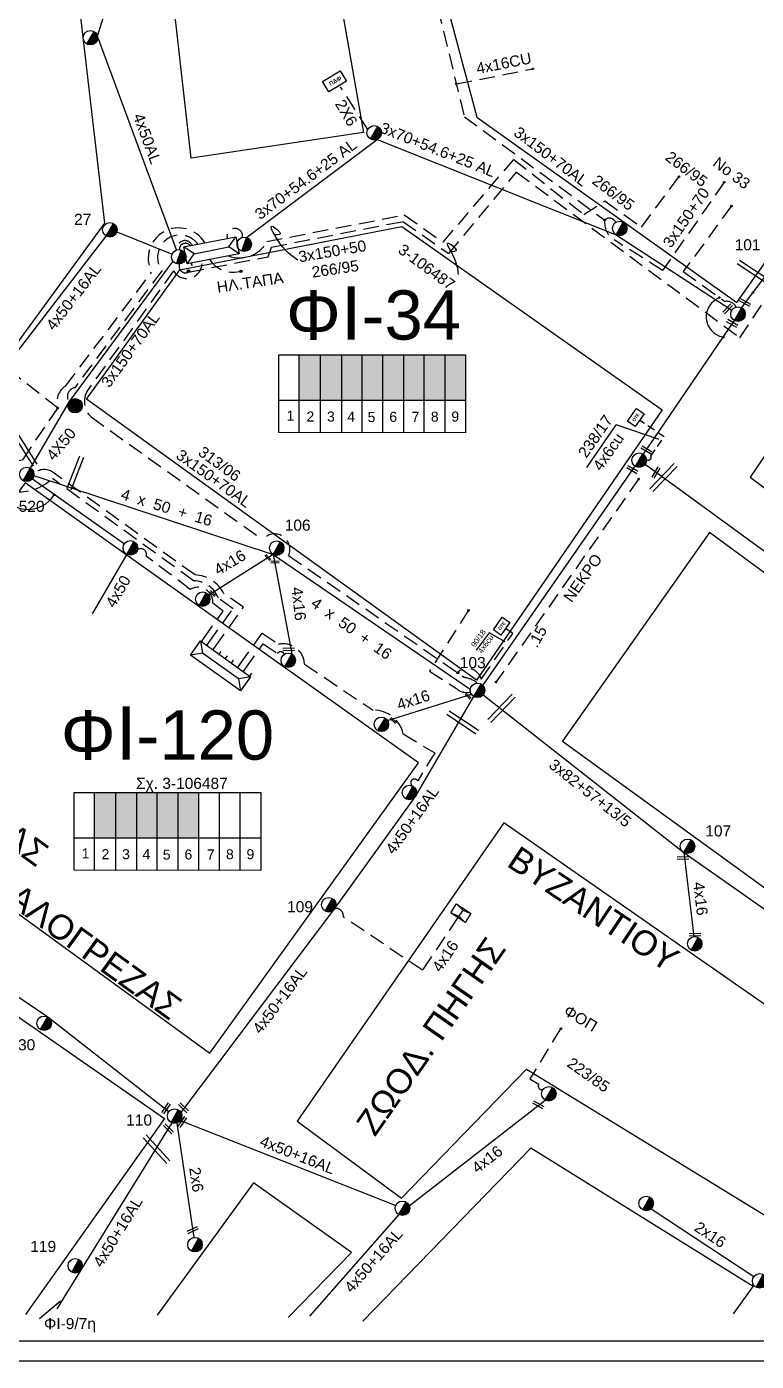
# Model space of a CAD drawing. Header units: millimetres. Extents: x 864 to 3062, y 833 to 2619.
# Drawn here: x 1594.9 to 1713.4, y 841.5 to 1058.2 of the extents above; entities that cross this region are included whole.
import ezdxf
from ezdxf.enums import TextEntityAlignment as Align

# ---------------------------------------------------------------- set-up
doc = ezdxf.new("R2010")
doc.units = ezdxf.units.MM
doc.linetypes.add('DASHED', pattern=[19.05, 12.7, -6.35])
for name, color, linetype, lineweight in [('2x16', 7, 'Continuous', 30), ('2x6', 7, 'SYN_LINE', 30), ('3x150+50', 7, 'Continuous', 30), ('3x150+70', 7, 'Continuous', 30), ('3x150+70AL', 7, 'DASHED', 30), ('3x70+54.6+25 AL', 7, 'SYN_LINE', 30), ('3x82+57+13_5', 7, 'Continuous', 30), ('4x16', 7, 'Continuous', 30), ('4x16CU', 7, 'Continuous', 30), ('4x50', 7, 'Continuous', 30), ('4x50+16_5', 7, 'Continuous', 30), ('4x50+16AL', 7, 'Continuous', 30), ('4x50AL', 7, 'Continuous', 30), ('text διευθύνσεων', 250, 'Continuous', 30), ('ΝΕΚΡΟ', 7, 'DASHED', 30), ('Υπόβαθρο ΔΕΗ', 7, 'Continuous', 30)]:
    doc.layers.add(name, color=color, linetype=linetype, lineweight=lineweight)
for name, color, linetype in [('Pillar', 7, 'Continuous'), ('Pillar OTE', 7, 'Continuous'), ('Pillar Δημοτικού Φωτισμού', 7, 'Continuous'), ('TEXT ΚΑΛΩΔΙΩΝ', 7, 'Continuous'), ('Άγνωστα', 7, 'Continuous'), ('ΑΓΝΩΣΤΟ ΥΠΟΓΕΙΟ ΚΑΛΩΔΙΟ', 7, 'DASHED'), ('Επιγραφές - Σχήματα', 7, 'Continuous'), ('Καλώδια ΧΤ   3x150AL+50CU', 7, 'DASHED'), ('Μηχανική τομή', 7, 'Continuous'), ('Στύλος Ξύλινος', 7, 'Continuous'), ('Στύλος Ξύλινος @ 1', 7, 'Continuous'), ('Στύλος ΦΜ', 7, 'Continuous'), ('Στύλος ΦΜ @ 1', 7, 'Continuous'), ('Συνδέσεις', 7, 'Continuous'), ('Τομή', 7, 'Continuous'), ('Υποσταθμός εναέριος 2 στύλων', 7, 'Continuous'), ('Υποσταθμός πόλεως', 7, 'Continuous'), ('Υπόγεια καλώδια Παροχών ΧΤ   .15', 7, 'DASHED'), ('Υπόγεια καλώδια Παροχών ΧΤ   4x50AL', 7, 'DASHED'), ('Υπόγεια καλώδια Παροχών ΧΤ   4x6', 7, 'DASHED')]:
    doc.layers.add(name, color=color, linetype=linetype)
doc.styles.add('arial', font='arial.ttf')
doc.styles.get("Standard").update_dxf_attribs({"font": 'arial.ttf'})
doc.linetypes.add('SYN_LINE', pattern='A,0.5,-0.0001,["/\\/\\/\\/",Standard,S=0.1,R=0,X=0,Y=-0.05],-0.25', length=0.7501)
doc.dimstyles.new('ISO-25', dxfattribs={"dimtxt": 2.5, "dimasz": 2.5, "dimexe": 1.25, "dimexo": 0.625, "dimtad": 1, "dimtxsty": 'Standard', "dimcen": 2.5, "dimadec": 0, "dimazin": 0, "dimtfac": 1, "dimtmove": 0, "dimatfit": 3, "dimfxl": 1, "dimarcsym": 0})

# ---------------------------------------------------------------- blocks, each defined once
blk = doc.blocks.new('ΥΠΑΡΧΩΝ ΤΣΙΜΕΝΤΕΝΙΟΣ ΣΤΥΛΟΣ')
at = {"layer": 'Στύλος ΦΜ'}
blk.add_hatch(color=7, dxfattribs=at).paths.add_polyline_path([(-1.29, -2.28, 0.574793), (2.62, 0, 0.268822), (1.3, 2.27)])
at = {"layer": 'Στύλος ΦΜ', "color": 7}
blk.add_line((-1.29, -2.28), (1.3, 2.27), dxfattribs=at)
blk.add_circle((0, 0), 2.62, dxfattribs=at)
at = {"layer": 'Στύλος ΦΜ', "flags": 4}
for tag, p in [('ΑΡΙΘΜΟΣ', (-4.68, 8.05)), ('ΤΥΠΟΣ', (-4.91, 3.03))]:
    blk.add_attdef(tag, p, '', height=4, dxfattribs=at)
blk = doc.blocks.new('ΥΠΑΡΧΩΝ ΞΥΛΙΝΟΣ ΣΤΥΛΟΣ')
at = {"layer": 'Στύλος Ξύλινος'}
h = blk.add_hatch(color=7, dxfattribs=at)
h.paths.add_polyline_path([(-2.62, 0, 0.270008), (-1.29, -2.28), (1.3, 2.27, 0.576266)])
h.paths.add_polyline_path([(-1.29, -2.28, 0.574793), (2.62, 0, 0.268822), (1.3, 2.27)])
at = {"layer": 'Στύλος Ξύλινος', "color": 7}
blk.add_line((-1.29, -2.28), (1.3, 2.27), dxfattribs=at)
blk.add_circle((0, 0), 2.62, dxfattribs=at)
at = {"layer": 'Στύλος Ξύλινος', "flags": 4}
for tag, p in [('ΑΡΙΘΜΟΣ', (-4.91, 8.6)), ('ΤΥΠΟΣ', (-4.85, 3.39))]:
    blk.add_attdef(tag, p, '', height=4, dxfattribs=at)
blk = doc.blocks.new('ΥΠΟΣΤΑΘΜΟΣ ΕΝΑΕΡΙΟΣ ΕΠΙ 2 ΣΤΥΛΩΝ')
at = {"layer": 'Υποσταθμός εναέριος 2 στύλων', "linetype": 'Continuous'}
for points in [[(-11.97, -2.11, 0.574793), (-8.45, -0.07, 0.268822), (-9.64, 1.98)], [(9.68, -2.15, 0.574793), (13.19, -0.1, 0.268822), (12.01, 1.95)]]:
    blk.add_hatch(color=256, dxfattribs=at).paths.add_polyline_path(points)
for p, q in [((-11.97, -2.11), (-9.64, 1.98)), ((9.68, -2.15), (12.01, 1.95))]:
    blk.add_line(p, q, dxfattribs=at)
for centre in [(-10.81, -0.07), (10.84, -0.1)]:
    blk.add_circle(centre, 2.36, dxfattribs=at)
at = {"layer": 'Υποσταθμός πόλεως', "linetype": 'Continuous', "ltscale": 40}
blk.add_lwpolyline([(-8.57, 2.82), (8.57, 2.82), (8.57, -2.82), (-8.57, -2.82)], close=True, dxfattribs=at)
for points in [[(-5.75, 0), (-8.57, 2.82)], [(-8.57, -2.82), (-5.75, 0)], [(-5.75, 0), (5.75, 0)], [(5.75, 0), (8.57, 2.82)], [(8.57, -2.82), (5.75, 0)]]:
    blk.add_lwpolyline(points, dxfattribs=at)
at = {"layer": 'Υποσταθμός εναέριος 2 στύλων', "ltscale": 40, "flags": 1}
for tag, p in [('ΜΕΤΑΣΧΗΜΑΤΙΣΜΟΣ', (14.09, 2.51)), ('ΙΣΧΥΣ', (14.07, -0.28)), ('ΑΡΙΘΜΟΣ', (14.19, -3))]:
    blk.add_attdef(tag, p, '', height=1.8, dxfattribs=at)
blk = doc.blocks.new('ΥΠΟΣΤΑΘΜΟΣ ΠΟΛΕΩΣ 9 ΑΝΑΧΩΡΗΣΕΩΝ')
at = {"layer": 'Υποσταθμός πόλεως', "ltscale": 40}
for p, q in [((-9.63, -2.82), (-9.63, -4)), ((-7.12, -2.82), (-7.12, -4)), ((-4.84, -2.82), (-4.84, -4)), ((-2.36, -2.82), (-2.36, -4)), ((0.09, -2.82), (0.09, -4)), ((2.55, -2.82), (2.55, -4)), ((5.02, -2.82), (5.02, -4)), ((7.48, -2.82), (7.48, -4)), ((9.61, -2.82), (9.61, -4))]:
    blk.add_line(p, q, dxfattribs=at)
blk.add_lwpolyline([(-10.02, 2.82), (10.02, 2.82), (10.02, -2.82), (-10.02, -2.82)], close=True, dxfattribs=at)
for points in [[(-7.21, 0), (-10.02, 2.82)], [(-10.02, -2.82), (-7.21, 0)], [(-7.21, 0), (7.21, 0)], [(7.21, 0), (10.02, 2.82)], [(10.02, -2.82), (7.21, 0)]]:
    blk.add_lwpolyline(points, dxfattribs=at)
at = {"layer": 'Υποσταθμός πόλεως', "linetype": 'SYN_LINE', "ltscale": 40, "flags": 1}
for tag, p in [('ΜΕΤΑΣΧΗΜΑΤΙΣΜΟΣ', (10.79, 1.71)), ('ΙΣΧΥΣ', (10.77, -1.08)), ('ΑΡΙΘΜΟΣ', (10.89, -3.8))]:
    blk.add_attdef(tag, p, '', height=1.8, dxfattribs=at)
blk = doc.blocks.new('Pillar')
at = {"layer": 'Υποσταθμός πόλεως', "linetype": 'Continuous', "ltscale": 40}
blk.add_lwpolyline([(-8.57, 2.82), (8.57, 2.82), (8.57, -2.82), (-8.57, -2.82)], close=True, dxfattribs=at)
for points in [[(-5.75, 0), (-8.57, 2.82)], [(-8.57, -2.82), (-5.75, 0)], [(-5.75, 0), (5.75, 0)], [(5.75, 0), (8.57, 2.82)], [(8.57, -2.82), (5.75, 0)]]:
    blk.add_lwpolyline(points, dxfattribs=at)
at = {"layer": 'Pillar', "ltscale": 40}
blk.add_attdef('PILLAR', (-5.74, 3.71), '', height=2.52, dxfattribs=at)
blk = doc.blocks.new('ΤΟΜΗ')
at = {"layer": 'Τομή', "ltscale": 40}
for p, q in [((-5.68, 0), (17.06, 0)), ((-5.68, -2.77), (17.06, -2.77))]:
    blk.add_line(p, q, dxfattribs=at)
blk = doc.blocks.new('_ΣΥΝΔΕΣΗ')
at = {"layer": 'Συνδέσεις', "linetype": 'SYN_LINE', "ltscale": 40}
blk.add_hatch(color=256, dxfattribs=at).paths.add_polyline_path([(0.5, -0.01, 1), (-0.5, -0.01, 1)])
at = {"layer": 'Συνδέσεις'}
blk.add_circle((0, -0.01), 0.5, dxfattribs=at)
blk = doc.blocks.new('ΜΗΧΑΝΙΚΗ ΤΟΜΗ')
at = {"layer": 'Μηχανική τομή', "ltscale": 40}
for p, q in [((-1.89, 0.78), (5.69, 0.78)), ((-1.89, -0.77), (5.69, -0.77))]:
    blk.add_line(p, q, dxfattribs=at)
blk = doc.blocks.new('PILLAR ΔΗΜΟΤΙΚΟΥ ΦΩΤΙΣΜΟΥ')
at = {"layer": 'Pillar Δημοτικού Φωτισμού', "ltscale": 40}
for p, q in [((-3.64, 2), (3.07, 2)), ((-3.64, -2), (-3.64, 2)), ((3.07, 2), (3.07, -2)), ((3.07, -2), (-3.64, -2))]:
    blk.add_line(p, q, dxfattribs=at)
at = {"layer": 'Pillar Δημοτικού Φωτισμού', "insert": (-2.13, 0.69), "char_height": 1.3575, "width": 109.961, "attachment_point": 1}
blk.add_mtext('{\\fArial|b1|i0|c161|p34;ΠΔΦ}', dxfattribs=at)
blk = doc.blocks.new('PILLAR ΟΤΕ')
at = {"layer": 'Pillar OTE', "ltscale": 40}
blk.add_lwpolyline([(-3.31, 2.02), (3.39, 2.02), (3.39, -1.99), (-3.31, -1.99)], close=True, dxfattribs=at)
at = {"layer": 'Pillar OTE', "insert": (-1.81, 0.71), "char_height": 1.3575, "width": 109.961, "attachment_point": 1}
blk.add_mtext('{\\fArial|b1|i0|c161|p34;OTE}', dxfattribs=at)
blk = doc.blocks.new('TSONTA XT1')
at = {"ltscale": 40}
h = blk.add_hatch(color=256, dxfattribs=at)
h.dxf.hatch_style = 1
h.paths.add_polyline_path([(596, 2487.7), (597.1, 2488.8), (596, 2489.9), (594.9, 2488.8)])
blk.add_lwpolyline([(594.9, 2488.8), (596, 2489.9), (597.1, 2488.8), (596, 2487.7)], close=True, dxfattribs=at)

msp = doc.modelspace()

# ---------------------------------------------------------------- hatches: boundary and pattern name
at = {"layer": 'Καλώδια ΧΤ   3x150AL+50CU', "linetype": 'DASHED', "lineweight": -3, "ltscale": 0.2}
h = msp.add_hatch(color=1, dxfattribs=at)
h.dxf.hatch_style = 1
h.paths.add_polyline_path([(1642.61, 1004.97), (1639.17, 1004.97), (1639.17, 997.61), (1642.61, 997.6)])
h = msp.add_hatch(color=2, dxfattribs=at)
h.dxf.hatch_style = 1
h.paths.add_polyline_path([(1642.61, 997.6), (1646.05, 997.6), (1646.05, 1004.97), (1642.61, 1004.97)])
h = msp.add_hatch(color=85, dxfattribs=at)
h.dxf.hatch_style = 1
h.paths.add_polyline_path([(1649.35, 1004.97), (1646.05, 1004.97), (1646.05, 997.6), (1649.35, 997.6)])
h = msp.add_hatch(color=5, dxfattribs=at)
h.dxf.hatch_style = 1
h.paths.add_polyline_path([(1652.65, 1004.96), (1649.35, 1004.96), (1649.35, 997.6), (1652.65, 997.59)])
h = msp.add_hatch(color=27, dxfattribs=at)
h.dxf.hatch_style = 1
h.paths.add_polyline_path([(1656.03, 1004.96), (1652.73, 1004.96), (1652.73, 997.59), (1656.03, 997.59)])
h = msp.add_hatch(color=133, dxfattribs=at)
h.dxf.hatch_style = 1
h.paths.add_polyline_path([(1659.37, 1004.96), (1656.07, 1004.96), (1656.07, 997.59), (1659.37, 997.59)])
h = msp.add_hatch(color=62, dxfattribs=at)
h.dxf.hatch_style = 1
h.paths.add_polyline_path([(1662.76, 1004.96), (1659.46, 1004.96), (1659.46, 997.59), (1662.76, 997.59)])
h = msp.add_hatch(color=151, dxfattribs=at)
h.dxf.hatch_style = 1
h.paths.add_polyline_path([(1666.08, 1004.96), (1662.78, 1004.96), (1662.78, 997.59), (1666.08, 997.59)])
h = msp.add_hatch(color=6, dxfattribs=at)
h.dxf.hatch_style = 1
h.paths.add_polyline_path([(1609.35, 933.91), (1605.91, 933.91), (1605.91, 926.55), (1609.35, 926.54)])
h = msp.add_hatch(color=1, dxfattribs=at)
h.dxf.hatch_style = 1
h.paths.add_polyline_path([(1609.35, 926.54), (1612.79, 926.54), (1612.79, 933.91), (1609.35, 933.91)])
h = msp.add_hatch(color=30, dxfattribs=at)
h.dxf.hatch_style = 1
h.paths.add_polyline_path([(1616.08, 933.91), (1612.79, 933.91), (1612.79, 926.54), (1616.08, 926.54)])
h = msp.add_hatch(color=2, dxfattribs=at)
h.dxf.hatch_style = 1
h.paths.add_polyline_path([(1619.38, 933.9), (1616.08, 933.9), (1616.08, 926.54), (1619.38, 926.53)])
h = msp.add_hatch(color=151, dxfattribs=at)
h.dxf.hatch_style = 1
h.paths.add_polyline_path([(1622.77, 933.9), (1619.47, 933.9), (1619.47, 926.53), (1622.77, 926.53)])

# ---------------------------------------------------------------- linework, layer by layer
at = {"layer": '2x16', "color": 1, "linetype": 'Continuous', "lineweight": -3, "ltscale": 0.2}
msp.add_lwpolyline([(1696.31, 866.31), (1712.97, 855.28)], dxfattribs=at)
at = {"layer": '2x6', "color": 2, "linetype": 'DASHED', "lineweight": -3, "ltscale": 0.2}
msp.add_lwpolyline([(1650.28, 1041.53), (1645.86, 1048.48)], dxfattribs=at)
at = {"layer": '2x6', "color": 151, "linetype": 'DASHED', "lineweight": -3, "ltscale": 0.2}
msp.add_lwpolyline([(1666.65, 963.47), (1660.31, 953.59), (1664.68, 950.79, 0.271627), (1666.96, 950.22, 20.330018)], format="xyb", dxfattribs=at)
at = {"layer": '2x6', "color": 151, "linetype": 'SYN_LINE', "lineweight": -3, "ltscale": 15}
msp.add_lwpolyline([(1619.29, 880.22), (1622.05, 861.64)], dxfattribs=at)
at = {"layer": '3x150+50', "color": 27, "linetype": 'DASHED', "lineweight": -3, "ltscale": 0.2}
msp.add_lwpolyline([(1599.93, 996.31), (1589.26, 1004.68), (1587.97, 1004.45), (1565.99, 1019.84), (1530.83, 1047.42, -0.599316), (1528.71, 1050.66, -0.152996)], format="xyb", dxfattribs=at)
at = {"layer": '3x150+50', "color": 1, "linetype": 'DASHED', "lineweight": -3, "ltscale": 0.2}
for points in [[(1627.67, 1021.03, 0.379089), (1633.9, 1023.34), (1656.22, 1027.68), (1662.53, 1023.24), (1674, 1036.69), (1685.37, 1027.74), (1688.8, 1029.94), (1694.72, 1025.69), (1700.81, 1033.87)], [(1630.43, 954), (1633.29, 958.02), (1635.6, 956.48, -0.536842), (1636.75, 956.35, 14.309999)]]:
    msp.add_lwpolyline(points, format="xyb", dxfattribs=at)
at = {"layer": '3x150+50', "color": 133, "linetype": 'DASHED', "lineweight": -3, "ltscale": 0.2}
msp.add_lwpolyline([(1634.65, 1022.46), (1655.99, 1026.6), (1663.43, 1021.38), (1674.46, 1034.61), (1710.71, 1007.72), (1716.91, 1017.05, 0.400403), (1716.49, 1019.43)], format="xyb", dxfattribs=at)
at = {"layer": '3x150+50', "color": 2, "linetype": 'DASHED', "lineweight": -3, "ltscale": 0.2}
for points in [[(1627.47, 1023.85, -1.221009), (1629.96, 1024.05, 0.363276)], [(1625.49, 957.52), (1630.08, 963.97), (1626.85, 966.25, 0.276574), (1622.23, 969.21), (1599.13, 985.89, 0.369594), (1596.07, 985.63, 2.395408)]]:
    msp.add_lwpolyline(points, format="xyb", dxfattribs=at)
at = {"layer": '3x150+50', "color": 133, "linetype": 'DASHED', "lineweight": -3, "ltscale": 0.2}
msp.add_lwpolyline([(1621.16, 1018.38), (1634.09, 1020.89), (1634.65, 1022.46)], dxfattribs=at)
at = {"layer": '3x150+50', "color": 151, "linetype": 'DASHED', "lineweight": -3, "ltscale": 0.2}
msp.add_lwpolyline([(1624.49, 958.24), (1628.4, 963.73), (1626.02, 965.45, 0.299679), (1622.01, 968.28), (1599.07, 984.88, -0.225732), (1592.66, 982.78), (1584.7, 971.86, -1.070602), (1582.4, 973.75), (1583.96, 975.9)], format="xyb", dxfattribs=at)
at = {"layer": '3x150+50', "color": 30, "linetype": 'DASHED', "lineweight": -3, "ltscale": 0.2}
msp.add_lwpolyline([(1623.62, 958.86), (1626.79, 963.31), (1625.13, 964.62, 0.603056), (1621.46, 966.87), (1614.3, 972.24, 0.765087), (1612.86, 973.28, -1.093915)], format="xyb", dxfattribs=at)
at = {"layer": '3x150+50', "color": 6, "linetype": 'DASHED', "lineweight": -3, "ltscale": 0.2}
msp.add_lwpolyline([(1629.5, 954.66), (1633.12, 959.75), (1635.81, 957.95, -0.467866), (1640.02, 954.71), (1651.17, 947.25, -0.353761), (1656.06, 943.43), (1661.15, 940.31), (1658.39, 935.81, 1.314979), (1657.62, 934.91, 1.249841)], format="xyb", dxfattribs=at)
at = {"layer": '3x150+50', "color": 133, "linetype": 'DASHED', "lineweight": -3, "ltscale": 0.2}
msp.add_arc((1620.7, 1019.33), 1.06, 157.858, 28.3267, dxfattribs=at)
at = {"layer": '3x150+70', "color": 2, "linetype": 'DASHED', "lineweight": -3, "ltscale": 0.2}
msp.add_lwpolyline([(1708.17, 1032.98), (1698.17, 1018.65), (1690.29, 1023.63, -0.289983), (1688.77, 1026.84, -0.884705)], format="xyb", dxfattribs=at)
at = {"layer": '3x150+70', "color": 151, "linetype": 'Continuous', "lineweight": -3, "ltscale": 0.2}
msp.add_lwpolyline([(1553.56, 927.07), (1573.52, 914.2), (1598.31, 897.44), (1618, 882.07)], dxfattribs=at)
at = {"layer": '3x150+70AL', "color": 2, "linetype": 'DASHED', "lineweight": -3, "ltscale": 0.2}
msp.add_lwpolyline([(1660.77, 1064.91), (1665.97, 1043.62), (1688.77, 1026.84, -0.52122), (1690.55, 1026.45, 3.691685)], format="xyb", dxfattribs=at)
at = {"layer": '3x150+70AL', "color": 27, "linetype": 'DASHED', "lineweight": -3, "ltscale": 0.2}
msp.add_lwpolyline([(1587.09, 980.21), (1591.4, 986.11, -0.189613), (1594.27, 987.92), (1599.93, 996.31, -0.334068), (1601.22, 999.89), (1615.18, 1018.35, -0.968517), (1623.82, 1023.15, 11.799266)], format="xyb", dxfattribs=at)
at = {"layer": '3x150+70AL', "color": 5, "linetype": 'DASHED', "lineweight": -3, "ltscale": 0.2}
msp.add_lwpolyline([(1622.68, 1022.92, 1.003581), (1616.87, 1018.62), (1602.69, 999.62, 0.547456), (1601.77, 997.35, 1155.475733)], format="xyb", dxfattribs=at)
at = {"layer": '3x150+70AL', "color": 62, "linetype": 'DASHED', "lineweight": -3, "ltscale": 0.2}
msp.add_lwpolyline([(1619.37, 1022.03, -0.896062), (1621.75, 1022.74, 0.363276)], format="xyb", dxfattribs=at)
at = {"layer": '3x150+70AL', "color": 173, "linetype": 'DASHED', "lineweight": -3, "ltscale": 0.2}
msp.add_lwpolyline([(1619.69, 1022.03, -0.725753), (1621.45, 1022.69, 0.363276)], format="xyb", dxfattribs=at)
at = {"layer": '3x150+70AL', "color": 151, "linetype": 'DASHED', "lineweight": -3, "ltscale": 0.2}
msp.add_lwpolyline([(1623.35, 1020.15, -0.819209), (1618.76, 1018.58), (1604.77, 999.17, 0.351364), (1605.34, 994.87), (1633.21, 974.94, -0.877915), (1637.43, 972.37), (1665.98, 952.57, -0.145685), (1668.05, 951.66, 38.723041)], format="xyb", dxfattribs=at)
at = {"layer": '3x70+54.6+25 AL', "color": 2, "linetype": 'SYN_LINE', "lineweight": -3, "ltscale": 15}
msp.add_lwpolyline([(1630.61, 1024.02), (1651.83, 1039.93), (1690.62, 1024.44), (1709.43, 1012.21)], dxfattribs=at)
at = {"layer": '3x82+57+13_5', "color": 151, "linetype": 'Continuous', "lineweight": -3, "ltscale": 0.2}
for points in [[(1711, 1012.59), (1715.94, 1019.21)], [(1695.04, 988.81), (1709.83, 1010.54)], [(1668.99, 951.26), (1693.69, 986.87)]]:
    msp.add_lwpolyline(points, dxfattribs=at)
at = {"layer": '3x82+57+13_5', "color": 30, "linetype": 'Continuous', "lineweight": -3, "ltscale": 0.2}
msp.add_lwpolyline([(1669.03, 949.76), (1701.64, 924.13), (1722.46, 909.53), (1755.48, 890.94)], dxfattribs=at)
at = {"layer": '4x16', "color": 1, "linetype": 'Continuous', "lineweight": -3, "ltscale": 0.2}
for points in [[(1596.06, 985.36), (1634.92, 972.54), (1666.94, 950.65)], [(1634.92, 972.54), (1624.47, 965.91)], [(1634.92, 972.54), (1637.96, 956.38)]]:
    msp.add_lwpolyline(points, dxfattribs=at)
at = {"layer": '4x16', "color": 1, "linetype": 'SYN_LINE', "lineweight": -3, "ltscale": 15}
msp.add_lwpolyline([(1653.51, 945.56), (1667.12, 949.83)], dxfattribs=at)
at = {"layer": '4x16', "color": 30, "linetype": 'Continuous', "lineweight": -3, "ltscale": 0.2}
msp.add_lwpolyline([(1701.64, 924.13), (1703.24, 910.49)], dxfattribs=at)
at = {"layer": '4x16', "color": 6, "linetype": 'DASHED', "lineweight": -3, "ltscale": 0.2}
for points in [[(1664.92, 913.59), (1659.16, 905.04), (1646.31, 913.69, 0.491922), (1644.96, 915.07, -1.834245)], [(1681.58, 895.54), (1676.62, 887.41), (1678.08, 886.54, 1.035527), (1678.97, 885.9, 0.373604)]]:
    msp.add_lwpolyline(points, format="xyb", dxfattribs=at)
at = {"layer": '4x16', "color": 6, "linetype": 'SYN_LINE', "lineweight": -3, "ltscale": 15}
msp.add_lwpolyline([(1657.02, 866.8), (1679.11, 883.94)], dxfattribs=at)
at = {"layer": '4x16CU', "color": 2, "linetype": 'DASHED', "lineweight": -3, "ltscale": 0.2}
msp.add_lwpolyline([(1664.67, 1048.93), (1677.12, 1051.4)], dxfattribs=at)
at = {"layer": '4x50', "color": 133, "linetype": 'Continuous', "lineweight": -3, "ltscale": 0.2}
msp.add_lwpolyline([(1618.65, 1020.16), (1601.77, 997.35), (1595.48, 986.56)], dxfattribs=at)
at = {"layer": '4x50', "color": 30, "linetype": 'SYN_LINE', "lineweight": -3, "ltscale": 15}
msp.add_lwpolyline([(1595.83, 984.81), (1610.76, 974.29)], dxfattribs=at)
at = {"layer": '4x50', "color": 30, "linetype": 'SYN_LINE', "lineweight": -3, "ltscale": 10}
msp.add_lwpolyline([(1611.14, 972.59), (1605.55, 962.91)], dxfattribs=at)
at = {"layer": '4x50+16_5', "color": 5, "linetype": 'Continuous', "lineweight": -3, "ltscale": 0.2}
msp.add_lwpolyline([(1780.36, 926.21), (1766.38, 934.71), (1751.66, 946.08), (1732.02, 960.26), (1717.93, 970.7), (1695.32, 987.14)], dxfattribs=at)
at = {"layer": '4x50+16AL', "color": 62, "linetype": 'Continuous', "lineweight": -3, "ltscale": 0.2}
for points in [[(1593.39, 1005.49), (1607.82, 1024.22)], [(1609.53, 1024.91), (1618.51, 1021.3)]]:
    msp.add_lwpolyline(points, dxfattribs=at)
at = {"layer": '4x50+16AL', "color": 6, "linetype": 'Continuous', "lineweight": -3, "ltscale": 0.2}
for points in [[(1619.96, 881.91), (1644.96, 915.07), (1658.02, 933.23), (1667.52, 949.46)], [(1619.87, 880.63), (1654.83, 866.82)], [(1655.34, 865.36), (1640.85, 848.85)]]:
    msp.add_lwpolyline(points, dxfattribs=at)
at = {"layer": '4x50+16AL', "color": 2, "linetype": 'Continuous', "lineweight": -3, "ltscale": 0.2}
msp.add_lwpolyline([(1599.84, 850.04), (1603.7, 856.29), (1618.51, 880.25)], dxfattribs=at)
at = {"layer": '4x50AL', "color": 85, "linetype": 'Continuous', "lineweight": -3, "ltscale": 0.2}
msp.add_lwpolyline([(1619.25, 1021.98), (1606.4, 1056.69), (1614.05, 1081.34)], dxfattribs=at)
at = {"layer": 'Pillar OTE', "lineweight": -3, "ltscale": 40}
for points in [[(1635.84, 992.33), (1635.84, 1004.97), (1666.18, 1004.96), (1666.18, 992.3), (1635.84, 992.33)], [(1639.17, 992.32), (1639.17, 1004.97)], [(1642.61, 992.32), (1642.61, 1004.97)], [(1646.05, 992.32), (1646.05, 1004.97)], [(1649.35, 992.31), (1649.35, 1004.97)], [(1652.73, 992.31), (1652.73, 1004.97)], [(1656.13, 992.31), (1656.13, 1004.96)], [(1659.47, 992.3), (1659.47, 1004.96)], [(1662.86, 992.3), (1662.86, 1004.96)], [(1635.84, 997.61), (1666.18, 997.58)], [(1602.58, 921.27), (1602.58, 933.91), (1632.91, 933.91), (1632.91, 921.24), (1602.58, 921.27)], [(1605.91, 921.26), (1605.91, 933.91)], [(1609.35, 921.26), (1609.35, 933.91)], [(1612.79, 921.26), (1612.79, 933.91)], [(1616.08, 921.25), (1616.08, 933.91)], [(1619.47, 921.25), (1619.47, 933.91)], [(1622.87, 921.25), (1622.87, 933.91)], [(1626.2, 921.24), (1626.2, 933.91)], [(1629.59, 921.24), (1629.59, 933.91)], [(1602.58, 926.55), (1632.91, 926.52)]]:
    msp.add_lwpolyline(points, dxfattribs=at)
at = {"layer": 'Άγνωστα', "linetype": 'Continuous', "ltscale": 0.2}
msp.add_lwpolyline([(1634.24, 1021.58), (1655.81, 1025.77), (1663.28, 1020.52)], dxfattribs=at)
for centre, radius, start, end in [((1708.55, 1011.11), 3.31, 109.9231, 259.4158), ((1595.12, 984.85), 4.99, 132.7179, 328.9692)]:
    msp.add_arc(centre, radius, start, end, dxfattribs=at)
at = {"layer": 'ΑΓΝΩΣΤΟ ΥΠΟΓΕΙΟ ΚΑΛΩΔΙΟ', "color": 151, "linetype": 'DASHED', "lineweight": -3, "ltscale": 0.2}
msp.add_lwpolyline([(1709.36, 1029.12), (1701.53, 1018.49), (1708.28, 1013.61, -0.34316), (1710.11, 1012.7, 58.972465)], format="xyb", dxfattribs=at)
at = {"layer": 'ΑΓΝΩΣΤΟ ΥΠΟΓΕΙΟ ΚΑΛΩΔΙΟ', "linetype": 'DASHED', "ltscale": 0.2}
msp.add_arc((1628.43, 1022.99), 4.61, 213.6529, 282.3869, dxfattribs=at)
at = {"layer": 'Επιγραφές - Σχήματα', "lineweight": -3}
msp.add_lwpolyline([(863.7, 1860.67), (3062.46, 1860.7), (3062.47, 841.56), (863.7, 841.54)], close=True, dxfattribs=at)
at = {"layer": 'ΝΕΚΡΟ', "linetype": 'DASHED', "lineweight": -3, "ltscale": 0.2}
msp.add_lwpolyline([(1694.27, 984.78), (1671.11, 951.82)], dxfattribs=at)
at = {"layer": 'Υπόβαθρο ΔΕΗ', "lineweight": -3}
for points in [[(895.62, 1848.12), (2896.63, 1848.12), (2896.63, 844.79), (895.62, 844.79)], [(1742.63, 1059.23), (1683.72, 1100.3), (1660.97, 1069.95), (1668.02, 1043.55), (1710.24, 1013.43)], [(1602.79, 1067.71), (1564.14, 1096.05), (1531.55, 1052.18), (1592.99, 1006.31), (1607.56, 1026.33)], [(1644.91, 1067.94), (1649.59, 1041.07), (1621.63, 1036.89), (1618.55, 1063.78)], [(1698.12, 996.03), (1667.94, 952.14), (1604.6, 997.78), (1619.75, 1018.77), (1655.81, 1025.77)], [(1791.79, 963.78), (1728.61, 1009.03), (1712.38, 985.07), (1774.1, 938.86)], [(1594.67, 984.17), (1561.06, 937.81), (1624.66, 891.56), (1658.5, 938.7)], [(1705.78, 976.1), (1681.93, 942.21), (1723.26, 912.26), (1745.62, 898.7), (1768.09, 930.33)], [(1735.51, 885.02), (1672.4, 928.99), (1638.81, 880.55), (1655.75, 868.02), (1676.09, 888.96), (1719.27, 862.48)]]:
    msp.add_lwpolyline(points, close=True, dxfattribs=at)
at = {"layer": 'Υπόβαθρο ΔΕΗ', "linetype": 'Continuous', "lineweight": -2, "ltscale": 0.2}
msp.add_lwpolyline([(1685.88, 986.67), (1690.65, 993.59)], dxfattribs=at)
at = {"layer": 'Υπόβαθρο ΔΕΗ', "lineweight": -3}
for points in [[(1564.39, 848.92), (1519.33, 879.31), (1552.71, 925.81), (1617.27, 880.95), (1594.7, 849.15)], [(1709.67, 849.22), (1712.86, 853.69), (1676.76, 876.12), (1649.48, 848.05)], [(1637.35, 848.66), (1647.62, 859.21), (1631.74, 870.52), (1616.07, 849.05)]]:
    msp.add_lwpolyline(points, dxfattribs=at)
for points in [[(1638.92, 1020.32), (1635.6, 1023.68), (1634.76, 1025.82), (1636.06, 1024.59), (1635.04, 1024.42)], [(1665.01, 1018), (1664.2, 1020.96), (1663.36, 1023.09), (1664.66, 1021.87), (1663.64, 1021.7)]]:
    msp.add_spline(points, degree=3, dxfattribs=at)
at = {"layer": 'Υπόγεια καλώδια Παροχών ΧΤ   4x6', "color": 151, "linetype": 'DASHED', "lineweight": -2, "ltscale": 0.1}
msp.add_lwpolyline([(1695.54, 987.94, 0.765127), (1696.26, 988.5), (1698.4, 991.64), (1694.49, 994.3)], format="xyb", dxfattribs=at)
at = {"layer": 'Υπόγεια καλώδια Παροχών ΧΤ   4x6', "color": 151, "linetype": 'DASHED', "lineweight": -2, "ltscale": 0.2}
msp.add_lwpolyline([(1665.02, 953.51, -0.549221), (1668.72, 952.27), (1673.82, 959.69), (1672.63, 960.5)], format="xyb", dxfattribs=at)

# ---------------------------------------------------------------- block references
at = {"layer": '3x150+50', "linetype": 'Continuous', "lineweight": -3, "ltscale": 0.2, "xscale": 0.1, "yscale": 0.5, "rotation": 236.0352651246319}
msp.add_blockref('Pillar', (1665.4, 914.3), dxfattribs=at)
at = {"layer": 'Pillar OTE', "xscale": 0.375, "yscale": 0.375, "zscale": 0.375, "rotation": 55}
for p in [(1693.81, 994.75), (1672.01, 960.9)]:
    msp.add_blockref('PILLAR ΟΤΕ', p, dxfattribs=at)
at = {"layer": 'Pillar Δημοτικού Φωτισμού', "xscale": 0.4999999999999999, "yscale": 0.4999999999999999, "zscale": 0.4999999999999999, "rotation": 30.94965252490226}
msp.add_blockref('PILLAR ΔΗΜΟΤΙΚΟΥ ΦΩΤΙΣΜΟΥ', (1644.99, 1049.43), dxfattribs=at)
at = {"layer": 'Μηχανική τομή', "lineweight": -3}
for p, xscale, yscale, zscale, rotation in [((1708.4, 1012.07), 0.2499999999999463, 0.2499999999999463, 0.4999999999999997, 45.89763525241508), ((1712, 1013.19), 0.2499999999999463, 0.2499999999999463, 0.4999999999999997, 150.3757733717276), ((1709.88, 1009.8), 0.2499999999999463, 0.2499999999999463, 0.4999999999999997, 150.3757733717276), ((1695.97, 989.24), 0.2499999999999463, 0.2499999999999463, 0.4999999999999997, 150.3757733717276), ((1693.68, 986.05), 0.2499999999999463, 0.2499999999999463, 0.4999999999999997, 150.3757733717276), ((1697.31, 986.25), 0.2499999999999463, 0.2499999999999463, 0.4999999999999997, 240.0321539273434), ((1633.85, 972.23), 0.1505610012319731, 0.1505610012319731, 0.3011220024640107, 316.1378904350165), ((1635.57, 971.31), 0.1783650258052034, 0.1783650258052034, 0.3567300516104831, 182.1154006167762), ((1624.85, 966.38), 0.1505610012319731, 0.1505610012319731, 0.3011220024640107, 316.1378904350165), ((1637.92, 957.13), 0.2499999999999463, 0.2499999999999463, 0.4999999999999997, 182.1154006167762), ((1666.38, 949.7), 0.1505610012319731, 0.1505610012319731, 0.3011220024640107, 316.1378904350165), ((1654.23, 945.77), 0.1505610012319731, 0.1505610012319731, 0.3011220024640107, 316.1378904350165), ((1701.95, 923.26), 0.2499999999999463, 0.2499999999999463, 0.4999999999999997, 182.1154006167762), ((1703.9, 910.79), 0.2499999999999463, 0.2499999999999463, 0.4999999999999997, 182.1154006167762), ((1617.75, 883.01), 0.2499999999999462, 0.2499999999999462, 0.4999999999999997, 235.3035098560404), ((1620.68, 882.37), 0.2499999999999462, 0.2499999999999462, 0.4999999999999997, 135.6008349106159), ((1678.41, 882.92), 0.2499999999999463, 0.2499999999999463, 0.4999999999999997, 150.6253518436988), ((1618.26, 878.95), 0.2499999999999462, 0.2499999999999462, 0.4999999999999997, 135.6008349106159), ((1620.43, 880.8), 0.2499999999999462, 0.2499999999999462, 0.4999999999999997, 235.3035098560404), ((1622.25, 863.01), 0.2499999999999462, 0.2499999999999462, 0.4999999999999997, 204.7382308448009)]:
    msp.add_blockref('ΜΗΧΑΝΙΚΗ ΤΟΜΗ', p, dxfattribs=dict(at, xscale=xscale, yscale=yscale, zscale=zscale, rotation=rotation))
at = {"layer": 'Στύλος Ξύλινος @ 1', "lineweight": -3, "ltscale": 40, "xscale": 0.4499999999998181, "yscale": 0.4499999999998181, "zscale": 0.4499999999998181}
msp.add_blockref('ΥΠΑΡΧΩΝ ΞΥΛΙΝΟΣ ΣΤΥΛΟΣ', (1602.75, 996.69), dxfattribs=at)
at = {"layer": 'Στύλος ΦΜ @ 1', "lineweight": -3, "ltscale": 40, "xscale": 0.4499999999998181, "yscale": 0.4499999999998181, "zscale": 0.4499999999998181}
for p in [(1605.25, 1056.44), (1651.33, 1041), (1691.2, 1025.47), (1710.41, 1011.57), (1694.36, 987.84), (1611.73, 973.61), (1623.48, 965.28), (1637.38, 955.36), (1652.5, 944.96), (1657.04, 933.89), (1703.38, 909.32), (1679.69, 884.97), (1655.92, 866.38), (1695.51, 867.17), (1622.23, 860.47), (1713.92, 854.59)]:
    msp.add_blockref('ΥΠΑΡΧΩΝ ΤΣΙΜΕΝΤΕΝΙΟΣ ΣΤΥΛΟΣ', p, dxfattribs=at)
at = {"layer": 'Στύλος ΦΜ @ 1', "lineweight": -3, "ltscale": 40}
ref = msp.add_blockref('ΥΠΑΡΧΩΝ ΤΣΙΜΕΝΤΕΝΙΟΣ ΣΤΥΛΟΣ', (1608.4, 1025.25), dxfattribs=dict(at, xscale=0.4499999999997709, yscale=0.4499999999997709, zscale=0.4499999999997709))
ref.add_attrib('ΤΥΠΟΣ', '27', (1602.59, 1026.05), dxfattribs={"layer": 'Στύλος ΦΜ', "height": 1.8, "rotation": 360, "flags": 4})
ref = msp.add_blockref('ΥΠΑΡΧΩΝ ΤΣΙΜΕΝΤΕΝΙΟΣ ΣΤΥΛΟΣ', (1716.52, 1020.24), dxfattribs=dict(at, xscale=0.4499999999998437, yscale=0.4499999999998437, zscale=0.4499999999998437))
ref.add_attrib('ΤΥΠΟΣ', '101', (1709.87, 1021.92), dxfattribs={"layer": 'Στύλος ΦΜ', "height": 1.8, "flags": 4})
ref = msp.add_blockref('ΥΠΑΡΧΩΝ ΤΣΙΜΕΝΤΕΝΙΟΣ ΣΤΥΛΟΣ', (1594.9, 985.54), dxfattribs=dict(at, xscale=0.4499999999998181, yscale=0.4499999999998181, zscale=0.4499999999998181))
ref.add_attrib('ΑΡΙΘΜΟΣ', '520', (1593.6, 979.46), dxfattribs={"layer": 'Στύλος ΦΜ', "height": 1.8, "flags": 4})
ref = msp.add_blockref('ΥΠΑΡΧΩΝ ΤΣΙΜΕΝΤΕΝΙΟΣ ΣΤΥΛΟΣ', (1635.5, 973.57), dxfattribs=dict(at, xscale=0.4499999999998617, yscale=0.4499999999998617, zscale=0.4499999999998617))
ref.add_attrib('ΤΥΠΟΣ', '106', (1636.8, 976.4), dxfattribs={"layer": 'Στύλος ΦΜ', "height": 1.8, "flags": 4})
ref = msp.add_blockref('ΥΠΑΡΧΩΝ ΤΣΙΜΕΝΤΕΝΙΟΣ ΣΤΥΛΟΣ', (1668.11, 950.48), dxfattribs=dict(at, xscale=0.4499999999998029, yscale=0.4499999999998029, zscale=0.4499999999998029))
ref.add_attrib('ΤΥΠΟΣ', '103', (1665.24, 954.08), dxfattribs={"layer": 'Στύλος ΦΜ', "height": 1.8, "flags": 4})
ref = msp.add_blockref('ΥΠΑΡΧΩΝ ΤΣΙΜΕΝΤΕΝΙΟΣ ΣΤΥΛΟΣ', (1702.22, 925.16), dxfattribs=dict(at, xscale=0.4499999999997964, yscale=0.4499999999997964, zscale=0.4499999999997964))
ref.add_attrib('ΤΥΠΟΣ', '107', (1705.1, 926.76), dxfattribs={"layer": 'Στύλος ΦΜ', "height": 1.8, "flags": 4})
ref = msp.add_blockref('ΥΠΑΡΧΩΝ ΤΣΙΜΕΝΤΕΝΙΟΣ ΣΤΥΛΟΣ', (1643.95, 915.66), dxfattribs=dict(at, xscale=0.4499999999997571, yscale=0.4499999999997571, zscale=0.4499999999997571))
ref.add_attrib('ΤΥΠΟΣ', '109', (1637.19, 914.45), dxfattribs={"layer": 'Στύλος ΦΜ', "height": 1.8, "rotation": 360, "flags": 4})
ref = msp.add_blockref('ΥΠΑΡΧΩΝ ΤΣΙΜΕΝΤΕΝΙΟΣ ΣΤΥΛΟΣ', (1597.72, 896.42), dxfattribs=dict(at, xscale=0.4499999999998485, yscale=0.4499999999998485, zscale=0.4499999999998485))
ref.add_attrib('ΤΥΠΟΣ', '930', (1592.09, 892.03), dxfattribs={"layer": 'Στύλος ΦΜ', "height": 1.8, "flags": 4})
ref = msp.add_blockref('ΥΠΑΡΧΩΝ ΤΣΙΜΕΝΤΕΝΙΟΣ ΣΤΥΛΟΣ', (1618.93, 881.35), dxfattribs=dict(at, xscale=0.449999999999818, yscale=0.449999999999818, zscale=0.449999999999818))
ref.add_attrib('ΤΥΠΟΣ', '110', (1611.06, 879.81), dxfattribs={"layer": 'Στύλος ΦΜ', "height": 1.8, "flags": 4})
ref = msp.add_blockref('ΥΠΑΡΧΩΝ ΤΣΙΜΕΝΤΕΝΙΟΣ ΣΤΥΛΟΣ', (1602.79, 857.04), dxfattribs=dict(at, xscale=0.4499999999997522, yscale=0.4499999999997522, zscale=0.4499999999997522))
ref.add_attrib('ΤΥΠΟΣ', '119', (1595.48, 859.28), dxfattribs={"layer": 'Στύλος ΦΜ', "height": 1.8, "rotation": 360, "flags": 4})
at = {"layer": 'Συνδέσεις', "lineweight": -3}
for p, xscale, yscale, zscale in [((1677.12, 1051.4), 0.25, 0.25, 0.25), ((1664.67, 1048.93), 0.25, 0.25, 0.25), ((1700.81, 1033.87), 0.25, 0.25, 0.25), ((1708.17, 1032.98), 0.25, 0.25, 0.25), ((1709.36, 1029.12), 0.25, 0.25, 0.25), ((1688.77, 1026.84), 0.25, 0.25, 0.25), ((1621.17, 1018.58), 0.3942580870495312, 0.3942580870495312, 0.3942580870495312), ((1629.71, 1018.53), 0.3942580870495312, 0.3942580870495312, 0.3942580870495312), ((1707.38, 1014.26), 0.25, 0.25, 0.25), ((1712.83, 1015.04), 0.25, 0.25, 0.25), ((1708.03, 1007.83), 0.25, 0.25, 0.25), ((1599.93, 996.31), 0.25, 0.25, 0.25), ((1694.28, 984.78), 0.25, 0.25, 0.25), ((1694.28, 984.78), 0.25, 0.25, 0.25), ((1599.37, 982.22), 0.25, 0.25, 0.25), ((1666.65, 963.47), 0.25, 0.25, 0.25), ((1671.11, 951.82), 0.25, 0.25, 0.25), ((1681.66, 895.54), 0.25, 0.25, 0.25)]:
    msp.add_blockref('_ΣΥΝΔΕΣΗ', p, dxfattribs=dict(at, xscale=xscale, yscale=yscale, zscale=zscale))
at = {"layer": 'Συνδέσεις', "xscale": 0.2, "yscale": 0.2, "zscale": 0.2, "rotation": 324.170627730389}
msp.add_blockref('TSONTA XT1', (1276.89, 619.54), dxfattribs=at)
at = {"layer": 'Τομή', "lineweight": -3}
for p, xscale, yscale, zscale, rotation in [((1711.86, 1019.56), 0.2499999999999997, 0.2499999999999997, 0.2499999999999997, 326.3905023091698), ((1594.25, 990.84), 0.2499999999999996, 0.2499999999999996, 0.2499999999999996, 302.097910974248), ((1601.99, 984.6), 0.2499999999999997, 0.2499999999999997, 0.2499999999999997, 68.68544802492329), ((1697.08, 984.24), 0.2499999999999996, 0.2499999999999996, 0.2499999999999996, 46.18882059323629), ((1670.76, 946.76), 0.2499999999999996, 0.2499999999999996, 0.2499999999999996, 46.18882059323629), ((1664.69, 946.38), 0.2499999999999997, 0.2499999999999997, 0.2499999999999997, 326.3905023091698), ((1615.26, 877.24), 0.2499999999999996, 0.2499999999999996, 0.2499999999999996, 312.5534480351412)]:
    msp.add_blockref('ΤΟΜΗ', p, dxfattribs=dict(at, xscale=xscale, yscale=yscale, zscale=zscale, rotation=rotation))
at = {"layer": 'Υποσταθμός εναέριος 2 στύλων', "lineweight": -3, "xscale": 0.4999999999999999, "yscale": 0.4999999999999999, "zscale": 0.4999999999999999, "rotation": 10.98735919129615}
msp.add_blockref('ΥΠΟΣΤΑΘΜΟΣ ΕΝΑΕΡΙΟΣ ΕΠΙ 2 ΣΤΥΛΩΝ', (1624.9, 1021.92), dxfattribs=at)
at = {"layer": 'Υποσταθμός πόλεως', "lineweight": -3, "xscale": 0.4999999999999998, "yscale": 0.4999999999999998, "zscale": 0.4999999999999998, "rotation": 144.5364528589529}
msp.add_blockref('ΥΠΟΣΤΑΘΜΟΣ ΠΟΛΕΩΣ 9 ΑΝΑΧΩΡΗΣΕΩΝ', (1626.37, 954.44), dxfattribs=at)

# ---------------------------------------------------------------- texts
at = {"lineweight": -3, "ltscale": 30, "char_height": 1.63, "width": 11.2573, "attachment_point": 1}
for s, insert in [('1', (1637.09, 995.89)), ('2', (1640.33, 995.75)), ('3', (1643.66, 995.75)), ('4', (1646.96, 995.75)), ('5', (1650.26, 995.67)), ('6', (1653.79, 995.7)), ('7', (1657.41, 995.7)), ('8', (1660.53, 995.73)), ('9', (1663.86, 995.75)), ('1', (1603.82, 924.83)), ('2', (1607.06, 924.69)), ('3', (1610.39, 924.69)), ('4', (1613.7, 924.69)), ('5', (1617, 924.61)), ('6', (1620.52, 924.64)), ('7', (1624.15, 924.64)), ('8', (1627.26, 924.67)), ('9', (1630.59, 924.69))]:
    msp.add_mtext(s, dxfattribs=dict(at, insert=insert))
at = {"layer": 'text διευθύνσεων', "color": 7, "lineweight": -3}
for s, rotation, p in [('ΙΩΝΙΑΣ', 324.2307, (1590.17, 928.7)), ('ΖΩΟΔ. ΠΗΓΗΣ', 55.0257, (1660.53, 894.35))]:
    msp.add_text(s, height=4, rotation=rotation, dxfattribs=at).set_placement(p, align=Align.MIDDLE_CENTER)
at = {"layer": 'text διευθύνσεων', "color": 7, "lineweight": -3, "ltscale": 40, "char_height": 4, "width": 94.4586, "attachment_point": 1, "style": 'arial'}
for s, insert, rotation in [('ANΔP.ΔHMHTPIOY', (1693.23, 1089.04), 323.9675), ('ΗΡΩΩΝ ΚΑΛΟΓΡΕΖΑΣ', (1573.19, 934.21), 324.1214), ('BYZANTIOY', (1674.87, 925.4), 326.3639)]:
    msp.add_mtext(s, dxfattribs=dict(at, insert=insert, rotation=rotation))
at = {"layer": 'TEXT ΚΑΛΩΔΙΩΝ', "linetype": 'Continuous', "lineweight": -3, "ltscale": 0.2}
for s, rotation, p in [('4x16CU', 11.2381, (1672.38, 1052.3)), ('2X6', 300.4543, (1646.81, 1044.24)), ('4x50AL', 290.3145, (1614.47, 1040.07)), ('3x70+54.6+25 AL', 338.2398, (1661.67, 1038.27)), ('3x70+54.6+25 AL', 36.8572, (1640.21, 1033.47)), ('3x150+70', 55.1068, (1701.98, 1027.25)), ('3x150+50', 9.7832, (1644.53, 1021.78)), ('3-106487', 323.6413, (1659.86, 1019.22)), ('4x50+16AL', 52.3912, (1602.5, 1014.37)), ('3x150+70AL', 54.2153, (1611.73, 1005.76)), ('3x150+70AL', 324.4357, (1625.28, 984.89)), ('4  x  50  +  16', 343.1134, (1617.64, 980.18)), ('4x16', 30.8872, (1627.88, 971.25)), ('ΝΕΚΡΟ', 54.8947, (1685.2, 968.73)), ('4x50', 59.9787, (1609.73, 966.54)), ('4x16', 276.6961, (1639.09, 964.53)), ('4  x  50  +  16', 324.4357, (1647.65, 960.54)), ('4x16', 17.8451, (1657.68, 948.93)), ('3x82+57+13/5', 321.8343, (1686.41, 933.81)), ('4x50+16AL', 54.2942, (1657.49, 929.41)), ('4x16', 276.6961, (1704.33, 916.65)), ('4x16', 56.0353, (1662.87, 907.33)), ('4x50+16AL', 52.9842, (1636, 900.2)), ('4x50+16AL', 338.4373, (1638.87, 875.06)), ('4x16', 37.8096, (1669.67, 874.34)), ('2x6', 278.4695, (1622.47, 871.04)), ('4x50+16AL', 58.2801, (1609.68, 862.55)), ('4x50+16AL', 48.7211, (1651.2, 857.91)), ('2x16', 326.4901, (1705.91, 862.11))]:
    msp.add_text(s, height=1.8, rotation=rotation, dxfattribs=at).set_placement(p, align=Align.MIDDLE_CENTER)
at = {"layer": 'Άγνωστα', "lineweight": -3, "ltscale": 40, "style": 'arial'}
msp.add_text('3x150+70AL', height=1.8, rotation=323, dxfattribs=at).set_placement((1680.03, 1037.16), align=Align.MIDDLE_CENTER)
at = {"layer": 'Άγνωστα', "lineweight": -3, "ltscale": 40, "char_height": 1.8, "width": 27.758, "attachment_point": 1, "style": 'arial'}
for s, insert, rotation in [('266/95', (1699.53, 1038.16), 323), ('No 33', (1707.24, 1037.22), 323), ('266/95', (1687.65, 1034.32), 323), ('266/95', (1641.07, 1019.25), 8.3644), ('ΗΛ.ΤΑΠΑ', (1625.66, 1016.81), 8.3644), ('4X50', (1597.92, 988.77), 50.5642), ('313/06', (1623.64, 990.25), 324), ('ΦΟΠ', (1682.84, 899.47), 329), ('223/85', (1683.52, 891), 324.7129)]:
    msp.add_mtext(s, dxfattribs=dict(at, insert=insert, rotation=rotation))
at = {"layer": 'Άγνωστα', "lineweight": -3, "ltscale": 40, "insert": (1612.65, 936.28), "char_height": 1.8, "width": 27.758, "attachment_point": 1, "style": 'arial'}
msp.add_mtext('Σχ. 3-106487', dxfattribs=at)
at = {"layer": 'Άγνωστα', "lineweight": -3, "ltscale": 40, "insert": (1597.7, 848.56), "char_height": 1.8, "width": 27.758, "attachment_point": 1, "line_spacing_factor": 3, "style": 'arial'}
msp.add_mtext('ΦΙ-9/7η', dxfattribs=at)
at = {"layer": 'Υπόβαθρο ΔΕΗ', "lineweight": -3, "char_height": 8, "width": 84.6573, "attachment_point": 1}
for s, insert in [('Φ{\\H1.0833x;I}-34', (1637, 1016.09)), ('Φ{\\H1.0833x;I}-120', (1600.43, 947.89))]:
    msp.add_mtext(s, dxfattribs=dict(at, insert=insert))
at = {"layer": 'Υπόγεια καλώδια Παροχών ΧΤ   .15', "lineweight": -3, "ltscale": 0.2, "insert": (1676.19, 958.13), "char_height": 1.8, "width": 27.758, "attachment_point": 1, "rotation": 60.4386, "style": 'arial'}
msp.add_mtext('.15', dxfattribs=at)
at = {"layer": 'Υπόγεια καλώδια Παροχών ΧΤ   4x50AL', "color": 7, "ltscale": 0.2, "attachment_point": 1, "rotation": 55}
for s, insert, char_height in [('238/17', (1684.3, 989.1), 1.8), ('4x6cu', (1686.68, 986.97), 1.8), ('90/18', (1666.98, 957.89), 0.9), ('4x6cu', (1668.1, 956.87), 0.9)]:
    msp.add_mtext_dynamic_manual_height_columns(s, width=1.8, gutter_width=12.5, heights=[0.118], dxfattribs=dict(at, insert=insert, char_height=char_height))

# ---------------------------------------------------------------- leaders
at = {"layer": 'Επιγραφές - Σχήματα', "ltscale": 40}
msp.add_leader([(1697.59, 991.2), (1690.65, 993.59)], dimstyle='ISO-25', override={"dimasz": 1, "dimtad": 0}, dxfattribs=at)
at = {"layer": 'Επιγραφές - Σχήματα'}
msp.add_leader([(1672.58, 958.33), (1669.99, 959.83), (1667.91, 957.02)], dimstyle='ISO-25', override={"dimasz": 0.1, "dimgap": 0.625, "dimtad": 0}, dxfattribs=at)
at = {"layer": 'Επιγραφές - Σχήματα', "lineweight": -3, "ltscale": 40}
msp.add_leader([(1600.37, 851.31), (1596.99, 848.43)], dimstyle='ISO-25', override={"dimasz": 1, "dimtad": 0}, dxfattribs=at)

doc.saveas('drawing.dxf')
